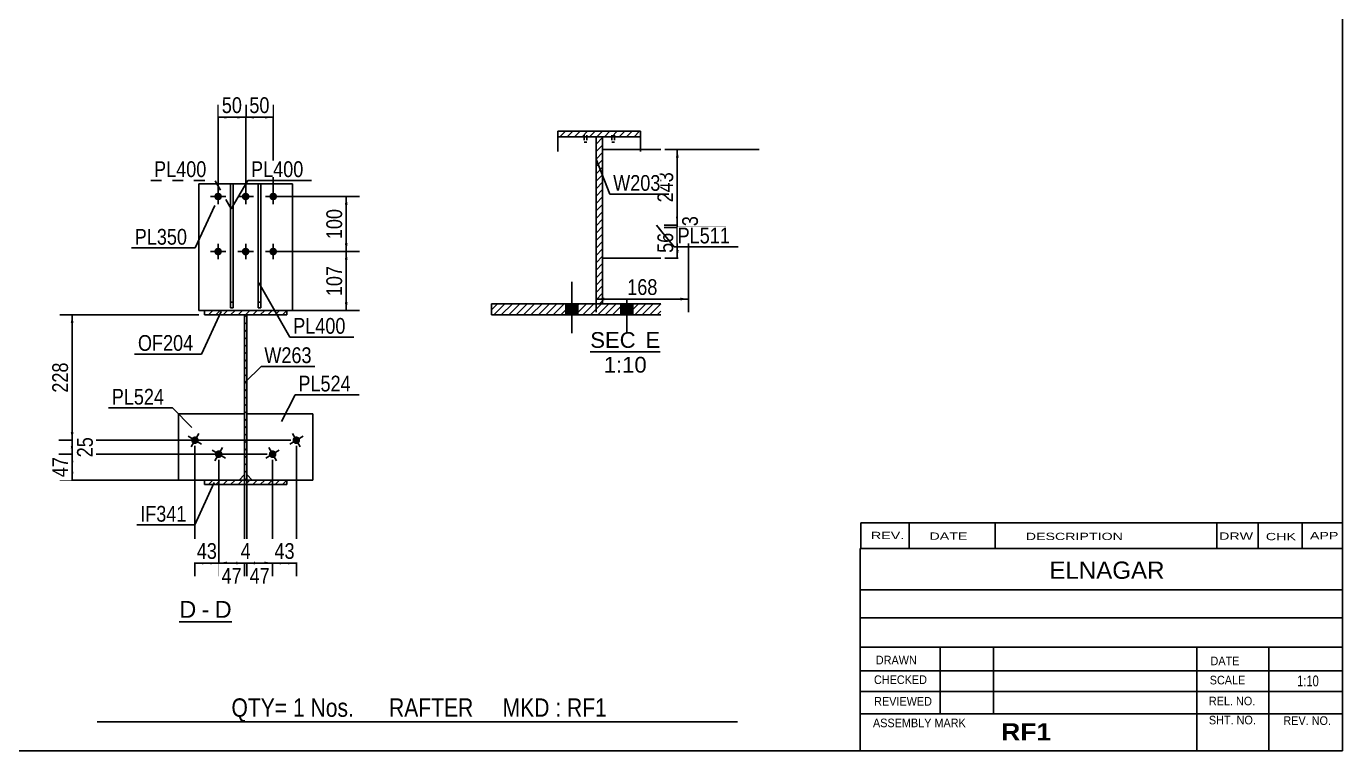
# Model space of a CAD drawing. Header units: millimetres. Extents: x -25 to 378, y -196 to 81.
# Drawn here: x 138.6 to 377.6, y -195.8 to -64.2 of the extents above; entities that cross this region are included whole.
import ezdxf

# ---------------------------------------------------------------- set-up
doc = ezdxf.new("R2010")
doc.units = ezdxf.units.MM
doc.linetypes.add('DXK_LINE_DOT1', pattern=[1.8814, 0.9407, -0.9407])
doc.linetypes.add('DXK_LINE_DOT2', pattern=[3.9198, 1.9599, -1.9599])
doc.styles.add('Arial', font='ARIAL.TTF', dxfattribs={"height": 0.2})
doc.styles.add('Arial Bold', font='ARIALBD.TTF', dxfattribs={"height": 0.2})
doc.styles.add('Arial Narrow', font='ARIALN.TTF', dxfattribs={"height": 0.2})

# ---------------------------------------------------------------- blocks, each defined once
blk = doc.blocks.new('Unknown-629107672-1201')
at = {"color": 5, "linetype": 'Continuous'}
for p, q in [((377.57, -195.82), (377.57, 81.18)), ((-22.43, -195.82), (377.57, -195.82))]:
    blk.add_line(p, q, dxfattribs=at)
blk = doc.blocks.new('Unknown-629107672-12 - 2873')
at = {"color": 7, "linetype": 'Continuous'}
blk.add_line((166.34, -172.43), (175.85, -172.43), dxfattribs=at)
at = {"color": 0, "linetype": 'Continuous'}
blk.add_wipeout([(169.42, -171.68), (169.42, -168.48), (166.34, -168.48), (166.34, -171.68)], dxfattribs=at)
blk.add_wipeout([(171.8, -171.68), (171.8, -168.48), (170.38, -168.48), (170.38, -171.68)], dxfattribs=at)
at = {"color": 96, "linetype": 'Continuous', "style": 'Arial'}
blk.add_text('D', height=3.06, dxfattribs=at).set_placement((166.34, -171.68))
at = {"color": 0, "linetype": 'Continuous'}
blk.add_wipeout([(175.85, -171.68), (175.85, -168.48), (172.76, -168.48), (172.76, -171.68)], dxfattribs=at)
at = {"color": 96, "linetype": 'Continuous', "style": 'Arial'}
for s, p in [('D', (172.76, -171.68)), ('-', (170.38, -171.68))]:
    blk.add_text(s, height=3.06, dxfattribs=at).set_placement(p)
blk = doc.blocks.new('Unknown-629107672-13 - 1246')
at = {"color": 1, "linetype": 'Continuous'}
blk.add_line((240.96, -123.4), (253.64, -123.4), dxfattribs=at)
at = {"color": 0, "linetype": 'Continuous'}
for points in [[(249.18, -122.65), (249.18, -119.65), (240.96, -119.65), (240.96, -122.65)], [(253.64, -122.65), (253.64, -119.65), (250.98, -119.65), (250.98, -122.65)], [(251.19, -127.15), (251.19, -124.15), (243.41, -124.15), (243.41, -127.15)]]:
    blk.add_wipeout(points, dxfattribs=at)
at = {"color": 136, "linetype": 'Continuous', "style": 'Arial'}
for s, height, p in [('SEC', 2.865, (240.96, -122.65)), ('E', 2.87, (250.98, -122.65)), ('1:10', 2.865, (243.41, -127.15))]:
    blk.add_text(s, height=height, dxfattribs=at).set_placement(p)
blk = doc.blocks.new('Part-629107672-3021 - 2873')
at = {"color": 7, "linetype": 'DXK_LINE_DOT1'}
for p, q in [((180.64, -115.36), (180.64, -92.86)), ((180.64, -92.86), (181.14, -92.86)), ((181.14, -92.86), (181.14, -115.36)), ((181.14, -115.36), (180.64, -115.36))]:
    blk.add_line(p, q, dxfattribs=at)
blk = doc.blocks.new('Part-629107672-2879 - 2873')
at = {"linetype": 'Continuous'}
h = blk.add_hatch(dxfattribs=at)
h.set_pattern_fill('', scale=0.3, style=0, pattern_type=0)
h.set_pattern_definition([(45, (185.8885, -146.664), (-0.67352, 0.67352), [])])
h.paths.add_polyline_path([(185.89, -147.46), (185.89, -146.66), (170.89, -146.66), (170.89, -147.46)])
at = {"color": 2, "linetype": 'Continuous'}
for p, q in [((170.89, -147.46), (170.89, -146.66)), ((170.89, -146.66), (185.89, -146.66)), ((185.89, -147.46), (170.89, -147.46)), ((185.89, -146.66), (185.89, -147.46))]:
    blk.add_line(p, q, dxfattribs=at)
blk = doc.blocks.new('Part-629107672-2897 - 2873')
at = {"color": 2, "linetype": 'Continuous'}
for p, q in [((169.89, -92.86), (169.89, -115.86)), ((186.89, -92.86), (169.89, -92.86)), ((186.89, -115.86), (186.89, -92.86)), ((169.89, -115.86), (170.89, -115.86)), ((186.89, -115.86), (185.89, -115.86))]:
    blk.add_line(p, q, dxfattribs=at)
at = {"color": 7, "linetype": 'DXK_LINE_DOT1'}
blk.add_line((185.89, -115.86), (170.89, -115.86), dxfattribs=at)
blk = doc.blocks.new('Part-629107672-2989 - 2873')
at = {"color": 2, "linetype": 'Continuous'}
for p, q in [((180.64, -115.36), (180.64, -92.86)), ((180.64, -92.86), (181.14, -92.86)), ((181.14, -92.86), (181.14, -115.36)), ((181.14, -115.36), (180.64, -115.36))]:
    blk.add_line(p, q, dxfattribs=at)
at = {"color": 7, "linetype": 'DXK_LINE_DOT1'}
blk.add_line((180.64, -114.36), (181.14, -114.36), dxfattribs=at)
blk = doc.blocks.new('Part-629107672-2925 - 2873')
at = {"linetype": 'Continuous'}
h = blk.add_hatch(dxfattribs=at)
h.set_pattern_fill('', scale=0.3, style=0, pattern_type=0)
h.set_pattern_definition([(45, (185.8885, -115.864), (-0.67352, 0.67352), [])])
h.paths.add_polyline_path([(185.89, -116.66), (185.89, -115.86), (170.89, -115.86), (170.89, -116.66)])
at = {"color": 2, "linetype": 'Continuous'}
for p, q in [((170.89, -116.66), (170.89, -115.86)), ((170.89, -115.86), (185.89, -115.86)), ((185.89, -116.66), (170.89, -116.66)), ((185.89, -115.86), (185.89, -116.66))]:
    blk.add_line(p, q, dxfattribs=at)
blk = doc.blocks.new('Bolt-629107672-2931 - 2873')
at = {"linetype": 'Continuous'}
for points in [[(169.53, -138.83, -1), (168.82, -140.03, -1)], [(173.84, -141.36, -1), (173.13, -142.57, -1)]]:
    blk.add_hatch(color=3, dxfattribs=at).paths.add_polyline_path(points)
at = {"color": 3, "linetype": 'Continuous'}
for p, q in [((168.47, -140.64), (169.89, -138.22)), ((167.97, -138.72), (170.38, -140.14)), ((172.78, -143.17), (174.2, -140.76)), ((172.28, -141.25), (174.7, -142.67))]:
    blk.add_line(p, q, dxfattribs=at)
blk = doc.blocks.new('Bolt-629107672-2932 - 2873')
at = {"linetype": 'Continuous'}
for points in [[(187.95, -140.03, -1), (187.24, -138.83, -1)], [(183.64, -142.57, -1), (182.93, -141.36, -1)]]:
    blk.add_hatch(color=3, dxfattribs=at).paths.add_polyline_path(points)
at = {"color": 3, "linetype": 'Continuous'}
for p, q in [((186.89, -138.22), (188.31, -140.64)), ((182.58, -140.76), (184, -143.17)), ((188.81, -138.72), (186.39, -140.14)), ((184.5, -141.25), (182.08, -142.67))]:
    blk.add_line(p, q, dxfattribs=at)
blk = doc.blocks.new('Bolt-629107672-2933 - 2873')
at = {"color": 3, "linetype": 'Continuous'}
for p, q in [((171.99, -95.16), (172.92, -95.16)), ((173.39, -93.76), (173.39, -94.7)), ((174.79, -95.16), (173.86, -95.16)), ((176.99, -95.16), (177.92, -95.16)), ((178.39, -93.76), (178.39, -94.7)), ((179.79, -95.16), (178.86, -95.16)), ((181.99, -95.16), (182.92, -95.16)), ((183.39, -93.76), (183.39, -94.7)), ((184.79, -95.16), (183.86, -95.16)), ((173.39, -96.56), (173.39, -95.63)), ((178.39, -96.56), (178.39, -95.63)), ((183.39, -96.56), (183.39, -95.63)), ((173.39, -103.76), (173.39, -104.7)), ((178.39, -103.76), (178.39, -104.7)), ((183.39, -103.76), (183.39, -104.7)), ((171.99, -105.16), (172.92, -105.16)), ((173.39, -106.56), (173.39, -105.63)), ((174.79, -105.16), (173.86, -105.16)), ((176.99, -105.16), (177.92, -105.16)), ((178.39, -106.56), (178.39, -105.63)), ((179.79, -105.16), (178.86, -105.16)), ((181.99, -105.16), (182.92, -105.16)), ((183.39, -106.56), (183.39, -105.63)), ((184.79, -105.16), (183.86, -105.16))]:
    blk.add_line(p, q, dxfattribs=at)
blk = doc.blocks.new('Bolt-629107672-2945 - 2873')
at = {"linetype": 'Continuous'}
for points in [[(174.09, -95.16, -1), (172.69, -95.16, -1)], [(179.09, -95.16, -1), (177.69, -95.16, -1)], [(184.09, -95.16, -1), (182.69, -95.16, -1)], [(174.09, -105.16, -1), (172.69, -105.16, -1)], [(179.09, -105.16, -1), (177.69, -105.16, -1)], [(184.09, -105.16, -1), (182.69, -105.16, -1)]]:
    blk.add_hatch(color=3, dxfattribs=at).paths.add_polyline_path(points)
at = {"color": 3, "linetype": 'Continuous'}
for p, q in [((171.99, -95.16), (174.79, -95.16)), ((173.39, -93.76), (173.39, -96.56)), ((176.99, -95.16), (179.79, -95.16)), ((178.39, -93.76), (178.39, -96.56)), ((181.99, -95.16), (184.79, -95.16)), ((183.39, -93.76), (183.39, -96.56)), ((173.39, -103.76), (173.39, -106.56)), ((178.39, -103.76), (178.39, -106.56)), ((183.39, -103.76), (183.39, -106.56)), ((171.99, -105.16), (174.79, -105.16)), ((176.99, -105.16), (179.79, -105.16)), ((181.99, -105.16), (184.79, -105.16))]:
    blk.add_line(p, q, dxfattribs=at)
blk = doc.blocks.new('Part-629107672-2952 - 2873')
at = {"linetype": 'Continuous'}
h = blk.add_hatch(dxfattribs=at)
h.set_pattern_fill('', scale=0.3, style=0, pattern_type=0)
h.set_pattern_definition([(45, (178.5885, -116.664), (-0.67352, 0.67352), [])])
h.paths.add_polyline_path([(178.59, -146.66), (178.59, -116.66), (178.19, -116.66), (178.19, -146.66)])
at = {"color": 2, "linetype": 'Continuous'}
for p, q in [((178.19, -146.66), (178.19, -116.66)), ((178.19, -116.66), (178.59, -116.66)), ((178.59, -116.66), (178.59, -146.66)), ((178.59, -146.66), (178.19, -146.66))]:
    blk.add_line(p, q, dxfattribs=at)
blk = doc.blocks.new('Part-629107672-2974 - 2873')
at = {"color": 2, "linetype": 'Continuous'}
for p, q in [((175.64, -115.36), (175.64, -92.86)), ((175.64, -92.86), (176.14, -92.86)), ((176.14, -92.86), (176.14, -115.36)), ((176.14, -115.36), (175.64, -115.36))]:
    blk.add_line(p, q, dxfattribs=at)
at = {"color": 7, "linetype": 'DXK_LINE_DOT1'}
blk.add_line((175.64, -114.36), (176.14, -114.36), dxfattribs=at)
blk = doc.blocks.new('Part-629107672-2981 - 2873')
at = {"color": 7, "linetype": 'DXK_LINE_DOT1'}
for p, q in [((175.64, -115.36), (175.64, -92.86)), ((175.64, -92.86), (176.14, -92.86)), ((176.14, -92.86), (176.14, -115.36)), ((176.14, -115.36), (175.64, -115.36))]:
    blk.add_line(p, q, dxfattribs=at)
blk = doc.blocks.new('Part-629107672-3015 - 2873')
at = {"color": 2, "linetype": 'Continuous'}
for p, q in [((178.19, -134.66), (166.19, -134.66)), ((166.19, -134.66), (166.19, -146.66)), ((178.19, -145.66), (177.19, -146.66)), ((166.19, -146.66), (170.89, -146.66))]:
    blk.add_line(p, q, dxfattribs=at)
at = {"color": 7, "linetype": 'DXK_LINE_DOT1'}
for p, q in [((178.19, -134.66), (178.19, -145.66)), ((170.89, -146.66), (177.19, -146.66))]:
    blk.add_line(p, q, dxfattribs=at)
blk = doc.blocks.new('Part-629107672-3020 - 2873')
at = {"color": 2, "linetype": 'Continuous'}
for p, q in [((190.59, -134.66), (178.59, -134.66)), ((190.59, -146.66), (190.59, -134.66)), ((178.59, -145.66), (179.59, -146.66)), ((190.59, -146.66), (185.89, -146.66))]:
    blk.add_line(p, q, dxfattribs=at)
at = {"color": 7, "linetype": 'DXK_LINE_DOT1'}
for p, q in [((178.59, -134.66), (178.59, -145.66)), ((185.89, -146.66), (179.59, -146.66))]:
    blk.add_line(p, q, dxfattribs=at)
blk = doc.blocks.new('Part-629107672-3022 - 2873')
at = {"color": 7, "linetype": 'DXK_LINE_DOT1'}
for p, q in [((169.89, -92.86), (169.89, -115.86)), ((169.89, -92.86), (175.64, -92.86)), ((176.14, -92.86), (180.64, -92.86)), ((181.14, -92.86), (186.89, -92.86)), ((186.89, -92.86), (186.89, -115.86)), ((169.89, -115.86), (170.89, -115.86)), ((185.89, -115.86), (186.89, -115.86))]:
    blk.add_line(p, q, dxfattribs=at)
blk = doc.blocks.new('Part-629107672-1330 - 1246')
at = {"linetype": 'Continuous'}
h = blk.add_hatch(dxfattribs=at)
h.set_pattern_fill('', scale=0.3, style=0, pattern_type=0)
h.set_pattern_definition([(45, (235.0992, -83.2955), (-0.67352, 0.67352), [])])
h.paths.add_polyline_path([(250.1, -83.3), (235.1, -83.3), (235.1, -84.31), (250.1, -84.31)])
at = {"color": 7, "linetype": 'DXK_LINE_DOT1'}
for p, q in [((235.1, -83.3), (235.1, -84.31)), ((250.1, -83.3), (250.1, -84.31)), ((250.1, -86.63), (250.1, -87))]:
    blk.add_line(p, q, dxfattribs=at)
at = {"color": 2, "linetype": 'Continuous'}
for p, q in [((235.1, -83.3), (250.1, -83.3)), ((235.1, -84.31), (235.1, -83.3)), ((250.1, -83.3), (250.1, -84.31)), ((235.1, -84.31), (235.1, -87)), ((250.1, -84.31), (235.1, -84.31)), ((250.1, -84.31), (250.1, -86.63))]:
    blk.add_line(p, q, dxfattribs=at)
blk = doc.blocks.new('Part-629107672-1328 - 1246')
at = {"linetype": 'Continuous'}
h = blk.add_hatch(dxfattribs=at)
h.set_pattern_fill('', scale=0.3, style=0, pattern_type=0)
h.set_pattern_definition([(45, (241.9992, -84.313), (-0.67352, 0.67352), [])])
h.paths.add_polyline_path([(243.2, -84.31), (242, -84.31), (242, -114.65), (243.2, -114.65)])
at = {"color": 7, "linetype": 'DXK_LINE_DOT1'}
for p, q in [((242, -87), (242, -84.31)), ((243.2, -84.31), (243.2, -86.63))]:
    blk.add_line(p, q, dxfattribs=at)
at = {"color": 2, "linetype": 'Continuous'}
for p, q in [((242, -84.31), (243.2, -84.31)), ((242, -100.28), (242, -84.31)), ((243.2, -84.31), (243.2, -100.28)), ((242, -114.65), (242, -100.38)), ((243.2, -100.38), (243.2, -114.65)), ((243.2, -114.65), (242, -114.65))]:
    blk.add_line(p, q, dxfattribs=at)
blk = doc.blocks.new('Part-629107672-1301 - 1246')
at = {"linetype": 'Continuous'}
h = blk.add_hatch(dxfattribs=at)
h.set_pattern_fill('', scale=0.3, style=0, pattern_type=0)
h.set_pattern_definition([(45, (253.7467, -114.6535), (-0.67352, 0.67352), [])])
h.paths.add_polyline_path([(253.75, -116.65), (253.75, -114.65), (223, -114.65), (223, -116.65)])
at = {"color": 2, "linetype": 'Continuous'}
for p, q in [((223, -114.65), (229, -114.65)), ((223, -116.65), (223, -114.65)), ((229.1, -114.65), (253.75, -114.65)), ((229, -116.65), (223, -116.65)), ((253.75, -116.65), (229.1, -116.65))]:
    blk.add_line(p, q, dxfattribs=at)
blk = doc.blocks.new('Part-629107672-1285 - 1246')
at = {"color": 2, "linetype": 'Continuous'}
for p, q in [((253.75, -86.63), (243.2, -86.63)), ((243.2, -106.38), (253.75, -106.38))]:
    blk.add_line(p, q, dxfattribs=at)
at = {"color": 7, "linetype": 'DXK_LINE_DOT1'}
for p, q in [((243.2, -86.63), (243.2, -100.28)), ((243.2, -100.38), (243.2, -106.38))]:
    blk.add_line(p, q, dxfattribs=at)
blk = doc.blocks.new('Part-629107672-1332 - 1246')
at = {"color": 7, "linetype": 'DXK_LINE_DOT1'}
for p, q in [((239.85, -83.99), (239.85, -85.48)), ((240.35, -85.31), (239.85, -85.31)), ((240.35, -83.99), (240.35, -85.48))]:
    blk.add_line(p, q, dxfattribs=at)
blk = doc.blocks.new('Part-629107672-1342 - 1246')
at = {"color": 7, "linetype": 'DXK_LINE_DOT1'}
for p, q in [((244.85, -83.99), (244.85, -85.48)), ((245.35, -85.31), (244.85, -85.31)), ((245.35, -83.99), (245.35, -85.48))]:
    blk.add_line(p, q, dxfattribs=at)
blk = doc.blocks.new('Bolt-629107672-1358 - 1246')
at = {"linetype": 'Continuous'}
for points in [[(236.5, -116.65), (238.7, -116.65), (238.7, -114.65), (236.5, -114.65)], [(246.5, -116.65), (248.7, -116.65), (248.7, -114.65), (246.5, -114.65)]]:
    blk.add_hatch(color=3, dxfattribs=at).paths.add_polyline_path(points)
at = {"color": 3, "linetype": 'Continuous'}
for p, q in [((237.6, -119.99), (237.6, -110.65)), ((247.6, -119.99), (247.6, -110.65)), ((236.5, -116.65), (236.5, -114.65)), ((238.7, -116.65), (238.7, -114.65)), ((246.5, -116.65), (246.5, -114.65)), ((248.7, -116.65), (248.7, -114.65))]:
    blk.add_line(p, q, dxfattribs=at)
blk = doc.blocks.new('StraightDimension-629107672-3072 - 2873')
at = {"linetype": 'Continuous'}
for points in [[(170.68, -161.98), (169.18, -161.73), (170.68, -161.48)], [(171.99, -161.48), (173.49, -161.73), (171.99, -161.98)]]:
    blk.add_hatch(color=7, dxfattribs=at).paths.add_polyline_path(points)
at = {"color": 7, "linetype": 'Continuous'}
for p, q in [((169.18, -140.43), (169.18, -164.13)), ((173.49, -142.96), (173.49, -164.13)), ((169.18, -161.73), (173.49, -161.73))]:
    blk.add_line(p, q, dxfattribs=at)
at = {"color": 0}
blk.add_wipeout([(173.76, -161.58), (173.76, -157.38), (168.91, -157.38), (168.91, -161.58)], dxfattribs=at)
at = {"color": 3, "style": 'Arial Narrow'}
blk.add_text('43', height=2.863, dxfattribs=at).set_placement((169.51, -160.98))
blk = doc.blocks.new('StraightDimension-629107672-3045 - 2873')
at = {"linetype": 'Continuous'}
for points in [[(146.63, -143.46), (146.88, -141.96), (147.13, -143.46)], [(147.13, -145.16), (146.88, -146.66), (146.63, -145.16)]]:
    blk.add_hatch(color=7, dxfattribs=at).paths.add_polyline_path(points)
at = {"color": 7, "linetype": 'Continuous'}
for p, q in [((182.29, -141.96), (144.63, -141.96)), ((146.88, -146.66), (146.88, -141.96)), ((189.59, -146.66), (144.63, -146.66))]:
    blk.add_line(p, q, dxfattribs=at)
at = {"color": 0}
blk.add_wipeout([(146.73, -141.89), (142.53, -141.89), (142.53, -146.74), (146.73, -146.74)], dxfattribs=at)
at = {"color": 3, "style": 'Arial Narrow'}
blk.add_text('47', height=2.863, rotation=90.0002, dxfattribs=at).set_placement((146.13, -146.14))
blk = doc.blocks.new('StraightDimension-629107672-3127 - 2873')
at = {"linetype": 'Continuous'}
for points in [[(196.4, -106.66), (196.65, -105.16), (196.9, -106.66)], [(196.9, -114.36), (196.65, -115.86), (196.4, -114.36)]]:
    blk.add_hatch(color=7, dxfattribs=at).paths.add_polyline_path(points)
at = {"color": 7, "linetype": 'Continuous'}
for p, q in [((184.39, -105.16), (199.05, -105.16)), ((196.65, -115.86), (196.65, -105.16)), ((186.89, -115.86), (199.05, -115.86))]:
    blk.add_line(p, q, dxfattribs=at)
at = {"color": 0}
blk.add_wipeout([(196.5, -107.17), (192.3, -107.17), (192.3, -113.86), (196.5, -113.86)], dxfattribs=at)
at = {"color": 3, "style": 'Arial Narrow'}
blk.add_text('107', height=2.863, rotation=90.0002, dxfattribs=at).set_placement((195.9, -113.26))
blk = doc.blocks.new('StraightDimension-629107672-3029 - 2873')
at = {"linetype": 'Continuous'}
for points in [[(146.63, -118.16), (146.88, -116.66), (147.13, -118.16)], [(147.13, -137.93), (146.88, -139.43), (146.63, -137.93)]]:
    blk.add_hatch(color=7, dxfattribs=at).paths.add_polyline_path(points)
at = {"color": 7, "linetype": 'Continuous'}
for p, q in [((169.89, -116.66), (144.63, -116.66)), ((146.88, -139.43), (146.88, -116.66)), ((186.6, -139.43), (144.63, -139.43))]:
    blk.add_line(p, q, dxfattribs=at)
at = {"color": 0}
blk.add_wipeout([(146.73, -124.7), (142.53, -124.7), (142.53, -131.39), (146.73, -131.39)], dxfattribs=at)
at = {"color": 3, "style": 'Arial Narrow'}
blk.add_text('228', height=2.863, rotation=90.0002, dxfattribs=at).set_placement((146.13, -130.79))
blk = doc.blocks.new('StraightDimension-629107672-4132 - 2873')
at = {"linetype": 'Continuous'}
for points in [[(179.89, -81), (178.39, -80.75), (179.89, -80.5)], [(181.89, -80.5), (183.39, -80.75), (181.89, -81)]]:
    blk.add_hatch(color=7, dxfattribs=at).paths.add_polyline_path(points)
at = {"color": 7, "linetype": 'Continuous'}
for p, q in [((178.39, -94.16), (178.39, -78.5)), ((183.39, -94.16), (183.39, -78.5)), ((178.39, -80.75), (183.39, -80.75))]:
    blk.add_line(p, q, dxfattribs=at)
at = {"color": 0}
blk.add_wipeout([(183.32, -80.6), (183.32, -76.4), (178.46, -76.4), (178.46, -80.6)], dxfattribs=at)
at = {"color": 3, "style": 'Arial Narrow'}
blk.add_text('50', height=2.863, dxfattribs=at).set_placement((179.06, -80))
blk = doc.blocks.new('StraightDimension-629107672-3037 - 2873')
at = {"linetype": 'Continuous'}
for points in [[(146.63, -140.93), (146.88, -139.43), (147.13, -140.93)], [(147.13, -140.46), (146.88, -141.96), (146.63, -140.46)]]:
    blk.add_hatch(color=7, dxfattribs=at).paths.add_polyline_path(points)
at = {"color": 7, "linetype": 'Continuous'}
for p, q in [((186.6, -139.43), (144.48, -139.43)), ((146.88, -141.96), (146.88, -139.43)), ((182.29, -141.96), (144.48, -141.96))]:
    blk.add_line(p, q, dxfattribs=at)
at = {"color": 0}
blk.add_wipeout([(151.23, -138.27), (147.03, -138.27), (147.03, -143.13), (151.23, -143.13)], dxfattribs=at)
at = {"color": 3, "style": 'Arial Narrow'}
blk.add_text('25', height=2.863, rotation=90.0002, dxfattribs=at).set_placement((150.63, -142.53))
blk = doc.blocks.new('StraightDimension-629107672-3052 - 2873')
at = {"linetype": 'Continuous'}
for points in [[(180.09, -161.98), (178.59, -161.73), (180.09, -161.48)], [(181.79, -161.48), (183.29, -161.73), (181.79, -161.98)]]:
    blk.add_hatch(color=7, dxfattribs=at).paths.add_polyline_path(points)
at = {"color": 7, "linetype": 'Continuous'}
for p, q in [((178.59, -132.66), (178.59, -163.98)), ((183.29, -142.96), (183.29, -163.98)), ((178.59, -161.73), (183.29, -161.73))]:
    blk.add_line(p, q, dxfattribs=at)
at = {"color": 0}
blk.add_wipeout([(183.37, -166.08), (183.37, -161.88), (178.51, -161.88), (178.51, -166.08)], dxfattribs=at)
at = {"color": 3, "style": 'Arial Narrow'}
blk.add_text('47', height=2.863, dxfattribs=at).set_placement((179.11, -165.48))
blk = doc.blocks.new('StraightDimension-629107672-3062 - 2873')
at = {"linetype": 'Continuous'}
for points in [[(184.79, -161.98), (183.29, -161.73), (184.79, -161.48)], [(186.1, -161.48), (187.6, -161.73), (186.1, -161.98)]]:
    blk.add_hatch(color=7, dxfattribs=at).paths.add_polyline_path(points)
at = {"color": 7, "linetype": 'Continuous'}
for p, q in [((187.6, -140.43), (187.6, -164.13)), ((183.29, -142.96), (183.29, -164.13)), ((183.29, -161.73), (187.6, -161.73))]:
    blk.add_line(p, q, dxfattribs=at)
at = {"color": 0}
blk.add_wipeout([(187.87, -161.58), (187.87, -157.38), (183.02, -157.38), (183.02, -161.58)], dxfattribs=at)
at = {"color": 3, "style": 'Arial Narrow'}
blk.add_text('43', height=2.863, dxfattribs=at).set_placement((183.62, -160.98))
blk = doc.blocks.new('StraightDimension-629107672-3082 - 2873')
at = {"linetype": 'Continuous'}
for points in [[(174.99, -161.98), (173.49, -161.73), (174.99, -161.48)], [(176.69, -161.48), (178.19, -161.73), (176.69, -161.98)]]:
    blk.add_hatch(color=7, dxfattribs=at).paths.add_polyline_path(points)
at = {"color": 7, "linetype": 'Continuous'}
for p, q in [((178.19, -132.66), (178.19, -163.98)), ((173.49, -142.96), (173.49, -163.98)), ((173.49, -161.73), (178.19, -161.73))]:
    blk.add_line(p, q, dxfattribs=at)
at = {"color": 0}
blk.add_wipeout([(178.27, -166.08), (178.27, -161.88), (173.41, -161.88), (173.41, -166.08)], dxfattribs=at)
at = {"color": 3, "style": 'Arial Narrow'}
blk.add_text('47', height=2.863, dxfattribs=at).set_placement((174.01, -165.48))
blk = doc.blocks.new('StraightDimension-629107672-3092 - 2873')
at = {"linetype": 'Continuous'}
for points in [[(176.69, -161.48), (178.19, -161.73), (176.69, -161.98)], [(180.09, -161.98), (178.59, -161.73), (180.09, -161.48)]]:
    blk.add_hatch(color=7, dxfattribs=at).paths.add_polyline_path(points)
at = {"color": 7, "linetype": 'Continuous'}
for p, q in [((178.19, -132.66), (178.19, -164.13)), ((178.59, -132.66), (178.59, -164.13)), ((178.19, -161.73), (178.59, -161.73))]:
    blk.add_line(p, q, dxfattribs=at)
at = {"color": 0}
blk.add_wipeout([(179.9, -161.58), (179.9, -157.38), (176.87, -157.38), (176.87, -161.58)], dxfattribs=at)
at = {"color": 3, "style": 'Arial Narrow'}
blk.add_text('4', height=2.86, dxfattribs=at).set_placement((177.47, -160.98))
blk = doc.blocks.new('StraightDimension-629107672-3108 - 2873')
at = {"linetype": 'Continuous'}
for points in [[(196.4, -96.66), (196.65, -95.16), (196.9, -96.66)], [(196.9, -103.66), (196.65, -105.16), (196.4, -103.66)]]:
    blk.add_hatch(color=7, dxfattribs=at).paths.add_polyline_path(points)
at = {"color": 7, "linetype": 'Continuous'}
for p, q in [((184.39, -95.16), (199.05, -95.16)), ((196.65, -105.16), (196.65, -95.16)), ((184.39, -105.16), (199.05, -105.16))]:
    blk.add_line(p, q, dxfattribs=at)
at = {"color": 0}
blk.add_wipeout([(196.5, -96.82), (192.3, -96.82), (192.3, -103.51), (196.5, -103.51)], dxfattribs=at)
at = {"color": 3, "style": 'Arial Narrow'}
blk.add_text('100', height=2.863, rotation=90.0002, dxfattribs=at).set_placement((195.9, -102.91))
blk = doc.blocks.new('StraightDimension-629107672-4130 - 2873')
at = {"linetype": 'Continuous'}
for points in [[(174.89, -81), (173.39, -80.75), (174.89, -80.5)], [(176.89, -80.5), (178.39, -80.75), (176.89, -81)]]:
    blk.add_hatch(color=7, dxfattribs=at).paths.add_polyline_path(points)
at = {"color": 7, "linetype": 'Continuous'}
for p, q in [((173.39, -94.16), (173.39, -78.5)), ((178.39, -94.16), (178.39, -78.5)), ((173.39, -80.75), (178.39, -80.75))]:
    blk.add_line(p, q, dxfattribs=at)
at = {"color": 0}
blk.add_wipeout([(178.32, -80.6), (178.32, -76.4), (173.46, -76.4), (173.46, -80.6)], dxfattribs=at)
at = {"color": 3, "style": 'Arial Narrow'}
blk.add_text('50', height=2.863, dxfattribs=at).set_placement((174.06, -80))
blk = doc.blocks.new('StraightDimension-629107672-1369 - 1246')
at = {"linetype": 'Continuous'}
for points in [[(243.5, -114.04), (242, -113.79), (243.5, -113.54)], [(257.32, -113.54), (258.82, -113.79), (257.32, -114.04)]]:
    blk.add_hatch(color=7, dxfattribs=at).paths.add_polyline_path(points)
at = {"color": 7, "linetype": 'Continuous'}
for p, q in [((242, -101.35), (242, -116.19)), ((258.82, -101.35), (258.82, -116.19)), ((242, -113.79), (258.82, -113.79))]:
    blk.add_line(p, q, dxfattribs=at)
at = {"color": 0}
blk.add_wipeout([(253.75, -113.64), (253.75, -109.44), (247.07, -109.44), (247.07, -113.64)], dxfattribs=at)
at = {"color": 3, "style": 'Arial Narrow'}
blk.add_text('168', height=2.863, dxfattribs=at).set_placement((247.67, -113.04))
blk = doc.blocks.new('StraightDimension-629107672-3233 - 1246')
at = {"linetype": 'Continuous'}
for points in [[(256.51, -88.13), (256.76, -86.63), (257.01, -88.13)], [(257.01, -98.85), (256.76, -100.35), (256.51, -98.85)]]:
    blk.add_hatch(color=7, dxfattribs=at).paths.add_polyline_path(points)
at = {"color": 7, "linetype": 'Continuous'}
for p, q in [((271.6, -86.63), (254.51, -86.63)), ((256.76, -100.35), (256.76, -86.63)), ((257.82, -100.35), (254.51, -100.35))]:
    blk.add_line(p, q, dxfattribs=at)
at = {"color": 0}
blk.add_wipeout([(256.61, -90.14), (252.41, -90.14), (252.41, -96.83), (256.61, -96.83)], dxfattribs=at)
at = {"color": 3, "style": 'Arial Narrow'}
blk.add_text('243', height=2.863, rotation=90.0002, dxfattribs=at).set_placement((256.01, -96.23))
blk = doc.blocks.new('StraightDimension-629107672-3234 - 1246')
at = {"linetype": 'Continuous'}
for points in [[(257.01, -98.85), (256.76, -100.35), (256.51, -98.85)], [(256.51, -102.26), (256.76, -100.76), (257.01, -102.26)]]:
    blk.add_hatch(color=7, dxfattribs=at).paths.add_polyline_path(points)
at = {"color": 7, "linetype": 'Continuous'}
for p, q in [((257.82, -100.35), (254.36, -100.35)), ((256.76, -100.76), (256.76, -100.35)), ((265.6, -100.76), (254.36, -100.76))]:
    blk.add_line(p, q, dxfattribs=at)
at = {"color": 0}
blk.add_wipeout([(261.11, -98.12), (256.91, -98.12), (256.91, -102.98), (261.11, -102.98)], dxfattribs=at)
at = {"color": 3, "style": 'Arial Narrow'}
blk.add_text('63', height=2.863, rotation=90.0002, dxfattribs=at).set_placement((260.51, -102.38))
blk = doc.blocks.new('StraightDimension-629107672-3235 - 1246')
at = {"linetype": 'Continuous'}
for points in [[(256.51, -102.26), (256.76, -100.76), (257.01, -102.26)], [(257.01, -104.88), (256.76, -106.38), (256.51, -104.88)]]:
    blk.add_hatch(color=7, dxfattribs=at).paths.add_polyline_path(points)
at = {"color": 7, "linetype": 'Continuous'}
for p, q in [((265.6, -100.76), (254.51, -100.76)), ((256.76, -106.38), (256.76, -100.76)), ((256.9, -106.38), (254.51, -106.38))]:
    blk.add_line(p, q, dxfattribs=at)
at = {"color": 0}
blk.add_wipeout([(256.61, -101.14), (252.41, -101.14), (252.41, -106), (256.61, -106)], dxfattribs=at)
at = {"color": 3, "style": 'Arial Narrow'}
blk.add_text('56', height=2.863, rotation=90.0002, dxfattribs=at).set_placement((256.01, -105.4))
blk = doc.blocks.new('CBS_CALLOFF-629107672-4338')
at = {"color": 7, "linetype": 'Continuous'}
blk.add_line((151.45, -190.55), (267.68, -190.57), dxfattribs=at)
at = {"color": 3, "linetype": 'Continuous', "style": 'Arial Narrow'}
blk.add_text('QTY= 1 Nos.      RAFTER     MKD : RF1', height=3.3405, dxfattribs=at).set_placement((175.81, -189.66))
blk = doc.blocks.new('CBS_NAME_BLOG-629107672-4339')
at = {"color": 7, "linetype": 'Continuous'}
for p, q in [((289.98, -159.07), (377.5, -159.07)), ((289.98, -195.78), (289.98, -159.07)), ((289.98, -166.6), (377.5, -166.6)), ((290.06, -171.66), (377.57, -171.66)), ((289.98, -177.03), (377.5, -177.03)), ((304.51, -189.14), (304.51, -177.04)), ((314.19, -189.11), (314.19, -177.04)), ((351.11, -195.78), (351.11, -177.05)), ((364.16, -195.78), (364.16, -177.03)), ((289.99, -181.33), (377.57, -181.31)), ((289.98, -185.08), (377.5, -185.08)), ((289.98, -189.12), (377.5, -189.12)), ((289.98, -195.82), (377.57, -195.82))]:
    blk.add_line(p, q, dxfattribs=at)
at = {"color": 3, "linetype": 'Continuous', "style": 'Arial'}
blk.add_text('ELNAGAR', height=3.133, dxfattribs=at).set_placement((324.31, -164.6))
at = {"color": 3, "linetype": 'Continuous'}
for s, height, style, width, p in [('DRAWN', 1.566, 'Arial', 0.9, (292.81, -180.14)), ('DATE', 1.566, 'Arial', 0.9, (353.58, -180.3)), ('CHECKED', 1.566, 'Arial', 0.9, (292.47, -183.71)), ('SCALE', 1.566, 'Arial', 0.9, (353.43, -183.78)), ('1:10', 1.957, 'Arial Narrow', 0.9, (369.31, -184.13)), ('REVIEWED', 1.566, 'Arial', 0.9, (292.5, -187.63)), ('REL. NO.', 1.566, 'Arial', 0.9, (353.28, -187.58)), ('ASSEMBLY MARK', 1.5663, 'Arial', 0.9, (292.29, -191.56)), ('RF1', 3.131, 'Arial Bold', 1.1, (315.56, -193.96)), ('SHT. NO.', 1.566, 'Arial', 0.9, (353.28, -191.04)), ('REV. NO.', 1.566, 'Arial', 0.9, (366.81, -191.14))]:
    blk.add_text(s, height=height, dxfattribs=dict(at, style=style, width=width)).set_placement(p)
blk = doc.blocks.new('CBS_REVISION-629107672-4340')
at = {"color": 7, "linetype": 'Continuous'}
for p, q in [((290.07, -154.44), (377.57, -154.44)), ((290.07, -154.44), (290.07, -159.07)), ((298.86, -154.44), (298.86, -159.07)), ((314.46, -154.44), (314.46, -159)), ((354.71, -154.44), (354.71, -159.07)), ((362.25, -154.44), (362.25, -159.07)), ((370.2, -154.44), (370.2, -159.07)), ((290.07, -159.07), (377.56, -159.07))]:
    blk.add_line(p, q, dxfattribs=at)
at = {"color": 7, "style": 'Arial Narrow', "width": 1.7}
for s, height, p in [('REV.', 1.326, (291.93, -157.39)), ('DATE', 1.326, (302.55, -157.51)), ('DESCRIPTION', 1.3257, (320.03, -157.56)), ('DRW', 1.326, (355.14, -157.5)), ('CHK', 1.326, (363.63, -157.59)), ('APP', 1.326, (371.63, -157.43))]:
    blk.add_text(s, height=height, dxfattribs=at).set_placement(p)
blk = doc.blocks.new('Mark-629107672-2893 - 2873')
at = {"color": 7, "linetype": 'Continuous'}
blk.add_line((172.79, -96.78), (169.25, -104.51), dxfattribs=at)
at = {"color": 0}
blk.add_wipeout([(167.75, -103.91), (167.75, -100.91), (158.25, -100.91), (158.25, -103.91)], dxfattribs=at)
blk.add_wipeout([(167.75, -103.91), (167.75, -100.91), (158.25, -100.91), (158.25, -103.91)], dxfattribs=at)
at = {"color": 7, "linetype": 'Continuous'}
blk.add_line((157.65, -104.51), (169.25, -104.51), dxfattribs=at)
at = {"color": 3, "style": 'Arial Narrow'}
blk.add_text('PL350', height=2.863, dxfattribs=at).set_placement((158.25, -103.91))
blk = doc.blocks.new('Mark-629107672-2875 - 2873')
at = {"color": 7, "linetype": 'Continuous'}
blk.add_line((172.68, -147.09), (169.15, -154.82), dxfattribs=at)
at = {"color": 0}
blk.add_wipeout([(167.65, -154.22), (167.65, -151.22), (159.24, -151.22), (159.24, -154.22)], dxfattribs=at)
blk.add_wipeout([(167.65, -154.22), (167.65, -151.22), (159.24, -151.22), (159.24, -154.22)], dxfattribs=at)
at = {"color": 7, "linetype": 'Continuous'}
blk.add_line((158.64, -154.82), (169.15, -154.82), dxfattribs=at)
at = {"color": 3, "style": 'Arial Narrow'}
blk.add_text('IF341', height=2.863, dxfattribs=at).set_placement((159.24, -154.22))
blk = doc.blocks.new('Mark-629107672-2985 - 2873')
at = {"color": 0}
blk.add_wipeout([(196.53, -120.09), (196.53, -117.09), (187.02, -117.09), (187.02, -120.09)], dxfattribs=at)
blk.add_wipeout([(196.53, -120.09), (196.53, -117.09), (187.02, -117.09), (187.02, -120.09)], dxfattribs=at)
at = {"color": 7, "linetype": 'Continuous'}
for p, q in [((180.77, -110.83), (186.42, -120.69)), ((186.42, -120.69), (198.03, -120.69))]:
    blk.add_line(p, q, dxfattribs=at)
at = {"color": 3, "style": 'Arial Narrow'}
blk.add_text('PL400', height=2.863, dxfattribs=at).set_placement((187.02, -120.09))
blk = doc.blocks.new('Mark-629107672-2921 - 2873')
at = {"color": 7, "linetype": 'Continuous'}
blk.add_line((173.92, -116.05), (170.38, -123.79), dxfattribs=at)
at = {"color": 0}
blk.add_wipeout([(168.88, -123.19), (168.88, -120.19), (158.83, -120.19), (158.83, -123.19)], dxfattribs=at)
blk.add_wipeout([(168.88, -123.19), (168.88, -120.19), (158.83, -120.19), (158.83, -123.19)], dxfattribs=at)
at = {"color": 7, "linetype": 'Continuous'}
blk.add_line((158.23, -123.79), (170.38, -123.79), dxfattribs=at)
at = {"color": 3, "style": 'Arial Narrow'}
blk.add_text('OF204', height=2.863, dxfattribs=at).set_placement((158.83, -123.19))
blk = doc.blocks.new('Mark-629107672-2948 - 2873')
at = {"color": 0}
blk.add_wipeout([(190.37, -125.42), (190.37, -122.42), (181.78, -122.42), (181.78, -125.42)], dxfattribs=at)
blk.add_wipeout([(190.37, -125.42), (190.37, -122.42), (181.78, -122.42), (181.78, -125.42)], dxfattribs=at)
at = {"color": 7, "linetype": 'Continuous'}
for p, q in [((178.3, -128.9), (181.18, -126.02)), ((181.18, -126.02), (190.97, -126.02))]:
    blk.add_line(p, q, dxfattribs=at)
at = {"color": 3, "style": 'Arial Narrow'}
blk.add_text('W263', height=2.863, dxfattribs=at).set_placement((181.78, -125.42))
blk = doc.blocks.new('Mark-629107672-3016 - 2873')
at = {"color": 0}
blk.add_wipeout([(197.48, -130.57), (197.48, -127.57), (187.97, -127.57), (187.97, -130.57)], dxfattribs=at)
blk.add_wipeout([(197.48, -130.57), (197.48, -127.57), (187.97, -127.57), (187.97, -130.57)], dxfattribs=at)
at = {"color": 7, "linetype": 'Continuous'}
for p, q in [((184.87, -136.05), (187.37, -131.17)), ((187.37, -131.17), (198.98, -131.17))]:
    blk.add_line(p, q, dxfattribs=at)
at = {"color": 3, "style": 'Arial Narrow'}
blk.add_text('PL524', height=2.863, dxfattribs=at).set_placement((187.97, -130.57))
blk = doc.blocks.new('Mark-629107672-2970 - 2873')
at = {"color": 0}
blk.add_wipeout([(188.87, -91.63), (188.87, -88.63), (179.37, -88.63), (179.37, -91.63)], dxfattribs=at)
blk.add_wipeout([(188.87, -91.63), (188.87, -88.63), (179.37, -88.63), (179.37, -91.63)], dxfattribs=at)
at = {"color": 7, "linetype": 'Continuous'}
for p, q in [((175.77, -97.42), (178.77, -92.23)), ((178.77, -92.23), (190.37, -92.23))]:
    blk.add_line(p, q, dxfattribs=at)
at = {"color": 3, "style": 'Arial Narrow'}
blk.add_text('PL400', height=2.863, dxfattribs=at).set_placement((179.37, -91.63))
blk = doc.blocks.new('Mark-629107672-2977 - 2873')
at = {"color": 7, "linetype": 'DXK_LINE_DOT2'}
blk.add_line((175.77, -97.42), (172.77, -92.23), dxfattribs=at)
at = {"color": 0}
blk.add_wipeout([(171.27, -91.63), (171.27, -88.63), (161.76, -88.63), (161.76, -91.63)], dxfattribs=at)
blk.add_wipeout([(171.27, -91.63), (171.27, -88.63), (161.76, -88.63), (161.76, -91.63)], dxfattribs=at)
at = {"color": 7, "linetype": 'DXK_LINE_DOT2'}
blk.add_line((161.16, -92.23), (172.77, -92.23), dxfattribs=at)
at = {"color": 3, "style": 'Arial Narrow'}
blk.add_text('PL400', height=2.863, dxfattribs=at).set_placement((161.76, -91.63))
blk = doc.blocks.new('Mark-629107672-3011 - 2873')
at = {"color": 7, "linetype": 'Continuous'}
blk.add_line((168.62, -137.09), (165.08, -133.56), dxfattribs=at)
at = {"color": 0}
blk.add_wipeout([(163.58, -132.96), (163.58, -129.96), (154.08, -129.96), (154.08, -132.96)], dxfattribs=at)
blk.add_wipeout([(163.58, -132.96), (163.58, -129.96), (154.08, -129.96), (154.08, -132.96)], dxfattribs=at)
at = {"color": 7, "linetype": 'Continuous'}
blk.add_line((153.48, -133.56), (165.08, -133.56), dxfattribs=at)
at = {"color": 3, "style": 'Arial Narrow'}
blk.add_text('PL524', height=2.863, dxfattribs=at).set_placement((154.08, -132.96))
blk = doc.blocks.new('Mark-629107672-1280 - 1246')
at = {"color": 0}
blk.add_wipeout([(266.33, -103.68), (266.33, -100.68), (256.82, -100.68), (256.82, -103.68)], dxfattribs=at)
blk.add_wipeout([(266.33, -103.68), (266.33, -100.68), (256.82, -100.68), (256.82, -103.68)], dxfattribs=at)
at = {"color": 7, "linetype": 'Continuous'}
for p, q in [((253, -100.38), (256.22, -104.28)), ((256.22, -104.28), (267.83, -104.28))]:
    blk.add_line(p, q, dxfattribs=at)
at = {"color": 3, "style": 'Arial Narrow'}
blk.add_text('PL511', height=2.863, dxfattribs=at).set_placement((256.82, -103.68))
blk = doc.blocks.new('Mark-629107672-1324 - 1246')
at = {"color": 0}
blk.add_wipeout([(253.71, -94.13), (253.71, -91.13), (245.12, -91.13), (245.12, -94.13)], dxfattribs=at)
blk.add_wipeout([(253.71, -94.13), (253.71, -91.13), (245.12, -91.13), (245.12, -94.13)], dxfattribs=at)
at = {"color": 7, "linetype": 'Continuous'}
for p, q in [((242.05, -88.35), (244.52, -94.73)), ((244.52, -94.73), (255.21, -94.73))]:
    blk.add_line(p, q, dxfattribs=at)
at = {"color": 3, "style": 'Arial Narrow'}
blk.add_text('W203', height=2.863, dxfattribs=at).set_placement((245.12, -94.13))

msp = doc.modelspace()

# ---------------------------------------------------------------- block references
for name in ['Unknown-629107672-1201', 'Part-629107672-1330 - 1246', 'Part-629107672-1332 - 1246', 'Part-629107672-1328 - 1246', 'Part-629107672-1342 - 1246', 'Part-629107672-1285 - 1246', 'Part-629107672-2897 - 2873', 'Part-629107672-3022 - 2873', 'Part-629107672-2974 - 2873', 'Part-629107672-2981 - 2873', 'Part-629107672-3021 - 2873', 'Part-629107672-2989 - 2873', 'Bolt-629107672-2933 - 2873', 'Bolt-629107672-2945 - 2873', 'Part-629107672-1301 - 1246', 'Part-629107672-2925 - 2873', 'Part-629107672-2952 - 2873', 'Part-629107672-3015 - 2873', 'Part-629107672-3020 - 2873', 'Bolt-629107672-2931 - 2873', 'Bolt-629107672-2932 - 2873', 'Part-629107672-2879 - 2873', 'CBS_REVISION-629107672-4340', 'CBS_NAME_BLOG-629107672-4339', 'CBS_CALLOFF-629107672-4338']:
    msp.add_blockref(name, (0, 0))

# ---------------------------------------------------------------- next in the draw order: block references
for name in ['StraightDimension-629107672-4132 - 2873', 'Mark-629107672-2893 - 2873', 'StraightDimension-629107672-3127 - 2873', 'Unknown-629107672-13 - 1246', 'StraightDimension-629107672-3072 - 2873', 'Unknown-629107672-12 - 2873']:
    msp.add_blockref(name, (0, 0))

# ---------------------------------------------------------------- next in the draw order: block references
for name in ['StraightDimension-629107672-4130 - 2873', 'StraightDimension-629107672-3108 - 2873', 'Bolt-629107672-1358 - 1246', 'StraightDimension-629107672-3029 - 2873', 'StraightDimension-629107672-3045 - 2873']:
    msp.add_blockref(name, (0, 0))

# ---------------------------------------------------------------- next in the draw order: block references
for name in ['Mark-629107672-2970 - 2873', 'StraightDimension-629107672-1369 - 1246', 'Mark-629107672-2985 - 2873', 'Mark-629107672-2921 - 2873', 'Mark-629107672-2948 - 2873', 'StraightDimension-629107672-3037 - 2873']:
    msp.add_blockref(name, (0, 0))

# ---------------------------------------------------------------- next in the draw order: block references
for name in ['StraightDimension-629107672-3233 - 1246', 'Mark-629107672-2977 - 2873', 'Mark-629107672-3016 - 2873', 'Mark-629107672-3011 - 2873', 'StraightDimension-629107672-3052 - 2873']:
    msp.add_blockref(name, (0, 0))

# ---------------------------------------------------------------- next in the draw order: block references
for name in ['Mark-629107672-1324 - 1246', 'StraightDimension-629107672-3234 - 1246', 'StraightDimension-629107672-3082 - 2873', 'StraightDimension-629107672-3062 - 2873']:
    msp.add_blockref(name, (0, 0))

# ---------------------------------------------------------------- next in the draw order: block references
for name in ['StraightDimension-629107672-3235 - 1246', 'StraightDimension-629107672-3092 - 2873', 'Mark-629107672-2875 - 2873']:
    msp.add_blockref(name, (0, 0))

# ---------------------------------------------------------------- next in the draw order: block references
msp.add_blockref('Mark-629107672-1280 - 1246', (0, 0))

doc.saveas('drawing.dxf')
